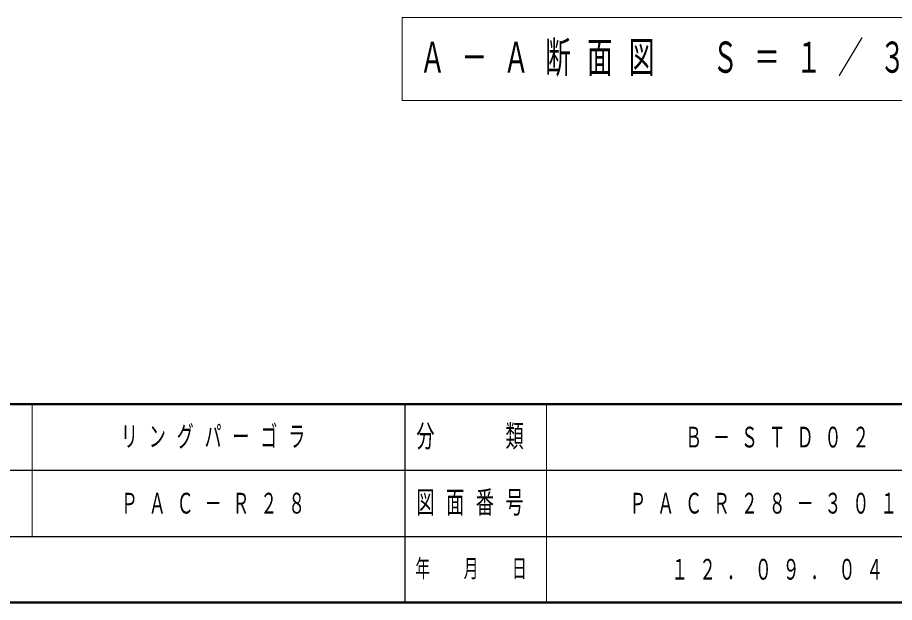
# Model space of a CAD drawing. Units: millimetres on the paper. Extents: x -385 to 0, y -5 to 267.
# Drawn here: x -176 to -83.2, y 0 to 62 of the extents above; entities that cross this region are included whole.
import ezdxf

# ---------------------------------------------------------------- set-up
doc = ezdxf.new("R2010")
doc.units = ezdxf.units.MM
doc.layers.add('LY_1', color=131, linetype='Continuous', lineweight=25)
doc.layers.add('LY_4', color=7, linetype='Continuous', lineweight=13)
doc.styles.add('ＭＳ ゴシック', font='')
doc.styles.get('ＭＳ ゴシック').set_extended_font_data('MS Gothic')

msp = doc.modelspace()

# ---------------------------------------------------------------- linework, layer by layer
at = {"layer": 'LY_1', "color": 7, "lineweight": 13}
for p, q in [((-135.298, 61.975), (-135.298, 53.175)), ((-73.998, 61.975), (-135.298, 61.975)), ((-135.298, 53.175), (-73.998, 53.175))]:
    msp.add_line(p, q, dxfattribs=at)
at = {"layer": 'LY_4', "lineweight": 50}
for p, q in [((-385, 21), (0, 21)), ((-385, 0), (0, 0))]:
    msp.add_line(p, q, dxfattribs=at)
at = {"layer": 'LY_4'}
for p, q in [((-174.5, 21), (-174.5, 7)), ((-120, 21), (-120, 0))]:
    msp.add_line(p, q, dxfattribs=at)
at = {"layer": 'LY_4', "color": 211, "lineweight": 25}
for p, q in [((-135, 21), (-135, 0)), ((-187.5, 14), (-70, 14)), ((-242.5, 7), (0, 7))]:
    msp.add_line(p, q, dxfattribs=at)

# ---------------------------------------------------------------- texts
at = {"layer": 'LY_1', "color": 7, "attachment_point": 5, "style": 'ＭＳ ゴシック'}
for s, insert, char_height in [('\\T1.64;\\W0.6;Ａ－Ａ断面図\u3000Ｓ＝１／３０', (-104.648, 57.575), 3.299), ('\\T1.64;\\W0.6;リングパーゴラ', (-154.75, 17.5), 2.199), ('\\T1.64;\\W0.6;Ｂ－ＳＴＤ０２', (-95, 17.5), 2.199), ('\\T1.64;\\W0.6;ＰＡＣ－Ｒ２８', (-154.75, 10.5), 2.199), ('\\T1.64;\\W0.6;ＰＡＣＲ２８－３０１Ｃ', (-95, 10.5), 2.199), ('\\T1.64;\\W0.6;１２．０９．０４', (-95, 3.5), 2.199)]:
    msp.add_mtext(s, dxfattribs=dict(at, insert=insert, char_height=char_height))
at = {"layer": 'LY_4', "color": 4, "attachment_point": 5, "style": 'ＭＳ ゴシック'}
for s, insert, char_height in [('\\T1.64;\\W0.6;分\u3000\u3000類', (-127.5, 17.5), 2.346), ('\\T1.64;\\W0.6;図面番号', (-127.5, 10.5), 2.346), ('\\T1.64;\\W0.6;年\u3000月\u3000日', (-127.5, 3.5), 1.906)]:
    msp.add_mtext(s, dxfattribs=dict(at, insert=insert, char_height=char_height))

doc.saveas('drawing.dxf')
